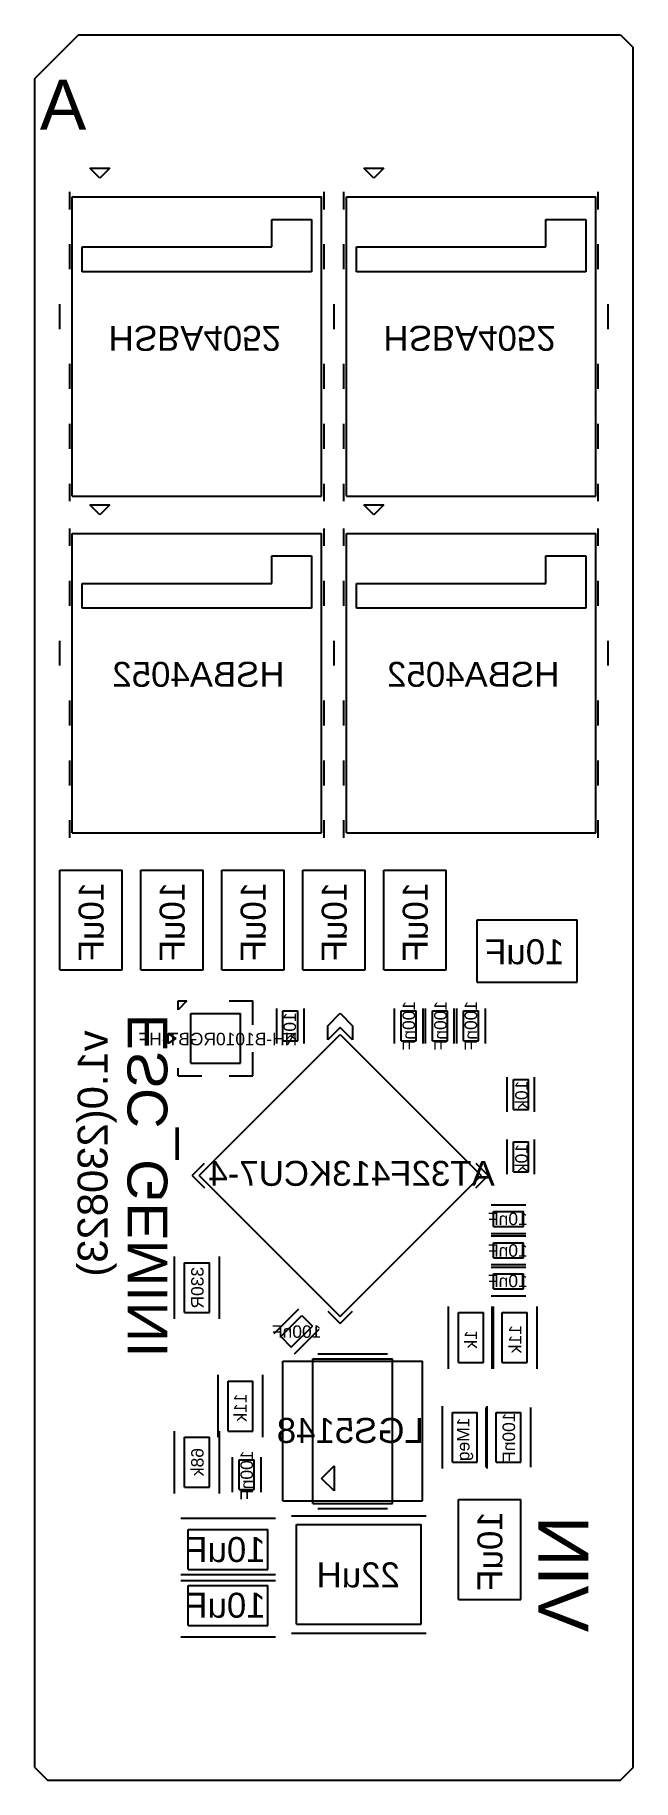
# Model space of a CAD drawing. Header units: inches. Extents: x 94 to 106, y 5.1 to 40.1.
import ezdxf

# ---------------------------------------------------------------- set-up
doc = ezdxf.new("R2010")
doc.units = ezdxf.units.IN
for name, color, linetype in [('B-CrtYd', 76, 'Continuous'), ('B-Fab', 56, 'Continuous'), ('B-SilkS', 54, 'Continuous'), ('B-Vlu', 56, 'Continuous'), ('Edge-Cuts', 6, 'Continuous')]:
    doc.layers.add(name, color=color, linetype=linetype)
doc.styles.add('Arial', font='', dxfattribs={"height": 0.2})
doc.styles.get('Arial').set_extended_font_data('Arial')

msp = doc.modelspace()

# ---------------------------------------------------------------- linework, layer by layer
at = {"layer": 'B-CrtYd'}
for p, q in [((94.75, 36.85), (99.75, 36.85)), ((94.75, 30.85), (94.75, 36.85)), ((99.75, 30.85), (99.75, 36.85)), ((100.25, 36.85), (105.25, 36.85)), ((100.25, 30.85), (100.25, 36.85)), ((105.25, 30.85), (105.25, 36.85)), ((94.75, 30.85), (99.75, 30.85)), ((100.25, 30.85), (105.25, 30.85)), ((94.75, 30.1), (99.75, 30.1)), ((94.75, 24.1), (94.75, 30.1)), ((99.75, 24.1), (99.75, 30.1)), ((100.25, 30.1), (105.25, 30.1)), ((100.25, 24.1), (100.25, 30.1)), ((105.25, 24.1), (105.25, 30.1)), ((94.75, 24.1), (99.75, 24.1)), ((100.25, 24.1), (105.25, 24.1)), ((94.5, 21.35), (94.5, 23.35)), ((94.5, 23.35), (95.75, 23.35)), ((95.75, 21.35), (95.75, 23.35)), ((96.125, 21.35), (96.125, 23.35)), ((96.125, 23.35), (97.375, 23.35)), ((97.375, 21.35), (97.375, 23.35)), ((97.75, 21.35), (97.75, 23.35)), ((97.75, 23.35), (99, 23.35)), ((99, 21.35), (99, 23.35)), ((99.375, 21.35), (99.375, 23.35)), ((99.375, 23.35), (100.625, 23.35)), ((100.625, 21.35), (100.625, 23.35)), ((101, 21.35), (101, 23.35)), ((101, 23.35), (102.25, 23.35)), ((102.25, 21.35), (102.25, 23.35)), ((102.875, 22.35), (104.875, 22.35)), ((102.875, 21.1), (102.875, 22.35)), ((104.875, 21.1), (104.875, 22.35)), ((94.5, 21.35), (95.75, 21.35)), ((96.125, 21.35), (97.375, 21.35)), ((97.75, 21.35), (99, 21.35)), ((99.375, 21.35), (100.625, 21.35)), ((101, 21.35), (102.25, 21.35)), ((102.875, 21.1), (104.875, 21.1)), ((97.125, 20.475), (98.125, 20.475)), ((97.125, 19.475), (97.125, 20.475)), ((98.125, 19.475), (98.125, 20.475)), ((98.975, 20.525), (99.275, 20.525)), ((98.975, 19.925), (98.975, 20.525)), ((99.275, 19.925), (99.275, 20.525)), ((101.35, 20.525), (101.65, 20.525)), ((101.35, 19.925), (101.35, 20.525)), ((101.65, 19.925), (101.65, 20.525)), ((101.975, 20.525), (102.275, 20.525)), ((101.975, 19.925), (101.975, 20.525)), ((102.275, 19.925), (102.275, 20.525)), ((102.6, 20.525), (102.9, 20.525)), ((102.6, 19.925), (102.6, 20.525)), ((102.9, 19.925), (102.9, 20.525)), ((97.297, 17.225), (100.125, 20.053)), ((100.125, 20.053), (102.953, 17.225)), ((98.975, 19.925), (99.275, 19.925)), ((101.35, 19.925), (101.65, 19.925)), ((101.975, 19.925), (102.275, 19.925)), ((102.6, 19.925), (102.9, 19.925)), ((97.125, 19.475), (98.125, 19.475)), ((103.6, 18.55), (103.6, 19.15)), ((103.6, 19.15), (103.9, 19.15)), ((103.9, 18.55), (103.9, 19.15)), ((103.6, 18.55), (103.9, 18.55)), ((103.6, 17.3), (103.6, 17.9)), ((103.6, 17.9), (103.9, 17.9)), ((103.9, 17.3), (103.9, 17.9)), ((97.297, 17.225), (100.125, 14.397)), ((100.125, 14.397), (102.953, 17.225)), ((103.6, 17.3), (103.9, 17.3)), ((103.2, 16.5), (103.8, 16.5)), ((103.2, 16.2), (103.2, 16.5)), ((103.8, 16.2), (103.8, 16.5)), ((103.2, 16.2), (103.8, 16.2)), ((103.2, 15.875), (103.8, 15.875)), ((103.2, 15.575), (103.2, 15.875)), ((103.8, 15.575), (103.8, 15.875)), ((97, 15.475), (97.5, 15.475)), ((97, 14.475), (97, 15.475)), ((97.5, 14.475), (97.5, 15.475)), ((103.2, 15.575), (103.8, 15.575)), ((103.2, 15.25), (103.8, 15.25)), ((103.2, 14.95), (103.2, 15.25)), ((103.8, 14.95), (103.8, 15.25)), ((103.2, 14.95), (103.8, 14.95)), ((97, 14.475), (97.5, 14.475)), ((98.932, 13.994), (99.356, 14.418)), ((99.356, 14.418), (99.568, 14.206)), ((102.5, 13.475), (102.5, 14.475)), ((102.5, 14.475), (103, 14.475)), ((103, 13.475), (103, 14.475)), ((103.375, 14.475), (103.875, 14.475)), ((103.375, 13.475), (103.375, 14.475)), ((103.875, 13.475), (103.875, 14.475)), ((99.144, 13.782), (99.568, 14.206)), ((98.932, 13.994), (99.144, 13.782)), ((98.975, 13.5), (101.775, 13.5)), ((98.975, 10.7), (98.975, 13.5)), ((101.775, 10.7), (101.775, 13.5)), ((102.5, 13.475), (103, 13.475)), ((103.375, 13.475), (103.875, 13.475)), ((97.875, 13.1), (98.375, 13.1)), ((97.875, 12.1), (97.875, 13.1)), ((98.375, 12.1), (98.375, 13.1)), ((102.375, 12.475), (102.875, 12.475)), ((102.375, 11.475), (102.375, 12.475)), ((102.875, 11.475), (102.875, 12.475)), ((103.25, 12.475), (103.75, 12.475)), ((103.25, 11.475), (103.25, 12.475)), ((103.75, 11.475), (103.75, 12.475)), ((97, 11.975), (97.5, 11.975)), ((97, 10.975), (97, 11.975)), ((97.5, 10.975), (97.5, 11.975)), ((97.875, 12.1), (98.375, 12.1)), ((98.1, 10.925), (98.1, 11.525)), ((98.1, 11.525), (98.4, 11.525)), ((98.4, 10.925), (98.4, 11.525)), ((102.375, 11.475), (102.875, 11.475)), ((103.25, 11.475), (103.75, 11.475)), ((97, 10.975), (97.5, 10.975)), ((98.1, 10.925), (98.4, 10.925)), ((98.975, 10.7), (101.775, 10.7)), ((102.5, 10.725), (103.75, 10.725)), ((102.5, 8.725), (102.5, 10.725)), ((103.75, 8.725), (103.75, 10.725)), ((99.25, 10.225), (101.75, 10.225)), ((99.25, 8.225), (99.25, 10.225)), ((101.75, 8.225), (101.75, 10.225)), ((97.075, 10.125), (98.675, 10.125)), ((97.075, 9.325), (97.075, 10.125)), ((98.675, 9.325), (98.675, 10.125)), ((97.075, 9.325), (98.675, 9.325)), ((97.075, 9), (98.675, 9)), ((97.075, 8.2), (97.075, 9)), ((98.675, 8.2), (98.675, 9)), ((102.5, 8.725), (103.75, 8.725)), ((97.075, 8.2), (98.675, 8.2)), ((99.25, 8.225), (101.75, 8.225))]:
    msp.add_line(p, q, dxfattribs=at)
at = {"layer": 'B-Fab'}
for p, q in [((99.575, 13.55), (101.175, 13.55)), ((99.575, 10.65), (99.575, 13.55)), ((101.175, 10.65), (101.175, 13.55)), ((99.575, 10.65), (101.175, 10.65))]:
    msp.add_line(p, q, dxfattribs=at)
at = {"layer": 'B-SilkS'}
for p, q in [((95.3, 37.225), (95.1, 37.425)), ((95.1, 37.425), (95.5, 37.425)), ((95.5, 37.425), (95.3, 37.225)), ((100.8, 37.225), (100.6, 37.425)), ((100.6, 37.425), (101, 37.425)), ((101, 37.425), (100.8, 37.225)), ((94.7, 36.6), (94.7, 36.95)), ((99.8, 36.6), (99.8, 36.95)), ((100.2, 36.6), (100.2, 36.95)), ((105.3, 36.6), (105.3, 36.95)), ((98.75, 35.85), (98.75, 36.4)), ((98.75, 36.4), (99.55, 36.4)), ((99.55, 36.4), (99.55, 35.35)), ((104.25, 35.85), (104.25, 36.4)), ((104.25, 36.4), (105.05, 36.4)), ((105.05, 36.4), (105.05, 35.35)), ((94.7, 35.4), (94.7, 35.9)), ((94.95, 35.35), (94.95, 35.85)), ((94.95, 35.85), (98.75, 35.85)), ((99.8, 35.4), (99.8, 35.9)), ((100.2, 35.4), (100.2, 35.9)), ((100.45, 35.35), (100.45, 35.85)), ((100.45, 35.85), (104.25, 35.85)), ((105.3, 35.4), (105.3, 35.9)), ((99.55, 35.35), (94.95, 35.35)), ((105.05, 35.35), (100.45, 35.35)), ((94.5, 34.2), (94.5, 34.7)), ((100, 34.2), (100, 34.7)), ((100, 34.2), (100, 34.7)), ((105.5, 34.2), (105.5, 34.7)), ((94.7, 33), (94.7, 33.5)), ((99.8, 33), (99.8, 33.5)), ((100.2, 33), (100.2, 33.5)), ((105.3, 33), (105.3, 33.5)), ((94.7, 31.8), (94.7, 32.3)), ((99.8, 31.8), (99.8, 32.3)), ((100.2, 31.8), (100.2, 32.3)), ((105.3, 31.8), (105.3, 32.3)), ((94.7, 30.75), (94.7, 31.1)), ((99.8, 30.75), (99.8, 31.1)), ((100.2, 30.75), (100.2, 31.1)), ((105.3, 30.75), (105.3, 31.1)), ((95.3, 30.475), (95.1, 30.675)), ((95.1, 30.675), (95.5, 30.675)), ((95.5, 30.675), (95.3, 30.475)), ((100.8, 30.475), (100.6, 30.675)), ((100.6, 30.675), (101, 30.675)), ((101, 30.675), (100.8, 30.475)), ((94.7, 29.85), (94.7, 30.2)), ((99.8, 29.85), (99.8, 30.2)), ((100.2, 29.85), (100.2, 30.2)), ((105.3, 29.85), (105.3, 30.2)), ((98.75, 29.1), (98.75, 29.65)), ((98.75, 29.65), (99.55, 29.65)), ((99.55, 29.65), (99.55, 28.6)), ((104.25, 29.1), (104.25, 29.65)), ((104.25, 29.65), (105.05, 29.65)), ((105.05, 29.65), (105.05, 28.6)), ((94.7, 28.65), (94.7, 29.15)), ((94.95, 28.6), (94.95, 29.1)), ((94.95, 29.1), (98.75, 29.1)), ((99.8, 28.65), (99.8, 29.15)), ((100.2, 28.65), (100.2, 29.15)), ((100.45, 28.6), (100.45, 29.1)), ((100.45, 29.1), (104.25, 29.1)), ((105.3, 28.65), (105.3, 29.15)), ((99.55, 28.6), (94.95, 28.6)), ((105.05, 28.6), (100.45, 28.6)), ((94.5, 27.45), (94.5, 27.95)), ((100, 27.45), (100, 27.95)), ((100, 27.45), (100, 27.95)), ((105.5, 27.45), (105.5, 27.95)), ((94.7, 26.25), (94.7, 26.75)), ((99.8, 26.25), (99.8, 26.75)), ((100.2, 26.25), (100.2, 26.75)), ((105.3, 26.25), (105.3, 26.75)), ((94.7, 25.05), (94.7, 25.55)), ((99.8, 25.05), (99.8, 25.55)), ((100.2, 25.05), (100.2, 25.55)), ((105.3, 25.05), (105.3, 25.55)), ((94.7, 24), (94.7, 24.35)), ((99.8, 24), (99.8, 24.35)), ((100.2, 24), (100.2, 24.35)), ((105.3, 24), (105.3, 24.35)), ((96.875, 20.55), (96.875, 20.725)), ((96.875, 20.725), (97.05, 20.725)), ((97.05, 20.725), (96.875, 20.55)), ((97.9, 20.725), (98.375, 20.725)), ((98.375, 20.25), (98.375, 20.725)), ((98.85, 19.875), (98.85, 20.575)), ((99.4, 19.875), (99.4, 20.575)), ((99.878, 20.23), (100.125, 20.478)), ((100.125, 20.478), (100.372, 20.23)), ((101.213, 19.875), (101.213, 20.575)), ((101.788, 19.875), (101.788, 20.575)), ((101.838, 19.875), (101.838, 20.575)), ((102.413, 19.875), (102.413, 20.575)), ((102.463, 19.875), (102.463, 20.575)), ((103.038, 19.875), (103.038, 20.575)), ((96.675, 19.875), (96.675, 20.075)), ((96.675, 20.075), (96.825, 19.975)), ((96.825, 19.975), (96.675, 19.875)), ((99.878, 19.947), (99.878, 20.23)), ((100.125, 20.195), (99.878, 19.947)), ((100.372, 19.947), (100.125, 20.195)), ((100.372, 20.23), (100.372, 19.947)), ((98.375, 19.225), (98.375, 19.7)), ((96.875, 19.225), (96.875, 19.375)), ((96.875, 19.225), (97.35, 19.225)), ((97.9, 19.225), (98.375, 19.225)), ((103.475, 18.5), (103.475, 19.2)), ((104.025, 18.5), (104.025, 19.2)), ((103.475, 17.25), (103.475, 17.95)), ((104.025, 17.25), (104.025, 17.95)), ((97.155, 17.225), (97.403, 17.472)), ((97.155, 17.225), (97.403, 16.978)), ((102.847, 17.472), (103.095, 17.225)), ((102.847, 16.978), (103.095, 17.225)), ((103.15, 16.638), (103.85, 16.638)), ((103.15, 16.063), (103.85, 16.063)), ((103.15, 16.013), (103.85, 16.013)), ((96.8, 14.35), (96.8, 15.6)), ((97.7, 14.35), (97.7, 15.6)), ((103.15, 15.438), (103.85, 15.438)), ((103.15, 15.388), (103.85, 15.388)), ((103.15, 14.813), (103.85, 14.813)), ((98.799, 14.056), (99.294, 14.551)), ((99.878, 14.503), (100.125, 14.255)), ((100.125, 14.255), (100.372, 14.503)), ((102.3, 13.35), (102.3, 14.6)), ((103.175, 13.35), (103.175, 14.6)), ((103.2, 13.35), (103.2, 14.6)), ((104.075, 13.35), (104.075, 14.6)), ((99.206, 13.649), (99.701, 14.144)), ((99.675, 13.65), (101.075, 13.65)), ((97.675, 11.975), (97.675, 13.225)), ((98.575, 11.975), (98.575, 13.225)), ((102.175, 11.35), (102.175, 12.6)), ((103.05, 11.375), (103.05, 12.575)), ((103.075, 11.35), (103.075, 12.6)), ((103.95, 11.375), (103.95, 12.575)), ((96.8, 10.85), (96.8, 12.1)), ((97.7, 10.85), (97.7, 12.1)), ((97.963, 10.875), (97.963, 11.575)), ((98.538, 10.875), (98.538, 11.575)), ((99.75, 11.15), (100, 11.4)), ((100, 11.4), (100, 10.9)), ((100, 10.9), (99.75, 11.15)), ((99.675, 10.55), (101.075, 10.55)), ((96.925, 10.35), (98.825, 10.35)), ((99.15, 10.4), (101.85, 10.4)), ((96.925, 9.225), (98.825, 9.225)), ((96.925, 9.1), (98.825, 9.1)), ((99.15, 8.05), (101.85, 8.05)), ((96.925, 7.975), (98.825, 7.975))]:
    msp.add_line(p, q, dxfattribs=at)
at = {"layer": 'Edge-Cuts'}
for p, q in [((94, 39.225), (94.875, 40.1)), ((94, 39.225), (94.875, 40.1)), ((94.875, 40.1), (105.75, 40.1)), ((94.875, 40.1), (105.75, 40.1)), ((105.75, 40.1), (106, 39.85)), ((105.75, 40.1), (106, 39.85)), ((106, 5.35), (106, 39.85)), ((106, 5.35), (106, 39.85)), ((94, 5.35), (94, 39.225)), ((94, 5.35), (94, 39.225)), ((94, 5.35), (94.25, 5.1)), ((94, 5.35), (94.25, 5.1)), ((105.75, 5.1), (106, 5.35)), ((105.75, 5.1), (106, 5.35)), ((94.25, 5.1), (105.75, 5.1))]:
    msp.add_line(p, q, dxfattribs=at)

# ---------------------------------------------------------------- texts
at = {"layer": 'B-SilkS', "style": 'Arial', "text_generation_flag": 2}
msp.add_text('A', height=1, dxfattribs=at).set_placement((95.031, 38.2))
for s, height, rotation, p in [('ESC_GEMINI', 0.8, 90, (96.658, 20.471)), ('v1.0(230823)', 0.6, 90, (95.457, 20.136)), ('VIN', 1, 270, (104.1, 8.067))]:
    msp.add_text(s, height=height, rotation=rotation, dxfattribs=at).set_placement(p)
at = {"layer": 'B-Vlu', "style": 'Arial', "text_generation_flag": 2}
for s, height, rotation, p in [('HSBA4052', 0.5, 180, (95.479, 34.265)), ('HSBA4052', 0.5, 180, (100.99, 34.265)), ('10uF', 0.5, 90, (95.377, 23.114)), ('10uF', 0.5, 90, (97.003, 23.114)), ('10uF', 0.5, 90, (98.628, 23.114)), ('10uF', 0.5, 90, (100.254, 23.114)), ('10uF', 0.5, 90, (101.879, 23.114)), ('100nF', 0.25, 90, (101.625, 20.726)), ('100nF', 0.25, 90, (102.26, 20.726)), ('100nF', 0.25, 90, (102.87, 20.726)), ('10k', 0.25, 90, (99.238, 20.498)), ('10k', 0.25, 90, (103.886, 19.126)), ('10k', 0.25, 90, (103.886, 17.856)), ('330R', 0.25, 90, (97.384, 15.392)), ('1k', 0.25, 90, (102.87, 14.122)), ('11k', 0.25, 90, (103.759, 14.224)), ('11k', 0.25, 90, (98.247, 12.852)), ('1Meg', 0.25, 90, (102.718, 12.37)), ('100nF', 0.25, 90, (103.632, 12.471)), ('68k', 0.25, 90, (97.384, 11.76)), ('100nF', 0.25, 90, (98.374, 11.709)), ('10uF', 0.5, 90, (103.378, 10.49))]:
    msp.add_text(s, height=height, rotation=rotation, dxfattribs=at).set_placement(p)
for s, height, p in [('HSBA4052', 0.5, (99.009, 27.026)), ('HSBA4052', 0.5, (104.521, 27.026)), ('10uF', 0.5, (104.623, 21.463)), ('NH-B1010RGBT-HF', 0.25, (99.263, 19.837)), ('AT32F413KCU7-4', 0.5, (103.226, 17.018)), ('10nF', 0.25, (103.886, 16.231)), ('10nF', 0.25, (103.886, 15.596)), ('10nF', 0.25, (103.886, 14.986)), ('100nF', 0.25, (99.746, 13.97)), ('LGS5148', 0.5, (101.803, 11.862)), ('10uF', 0.5, (98.628, 9.474)), ('22uH', 0.5, (101.321, 8.966)), ('10uF', 0.5, (98.628, 8.357))]:
    msp.add_text(s, height=height, dxfattribs=at).set_placement(p)

doc.saveas('drawing.dxf')
